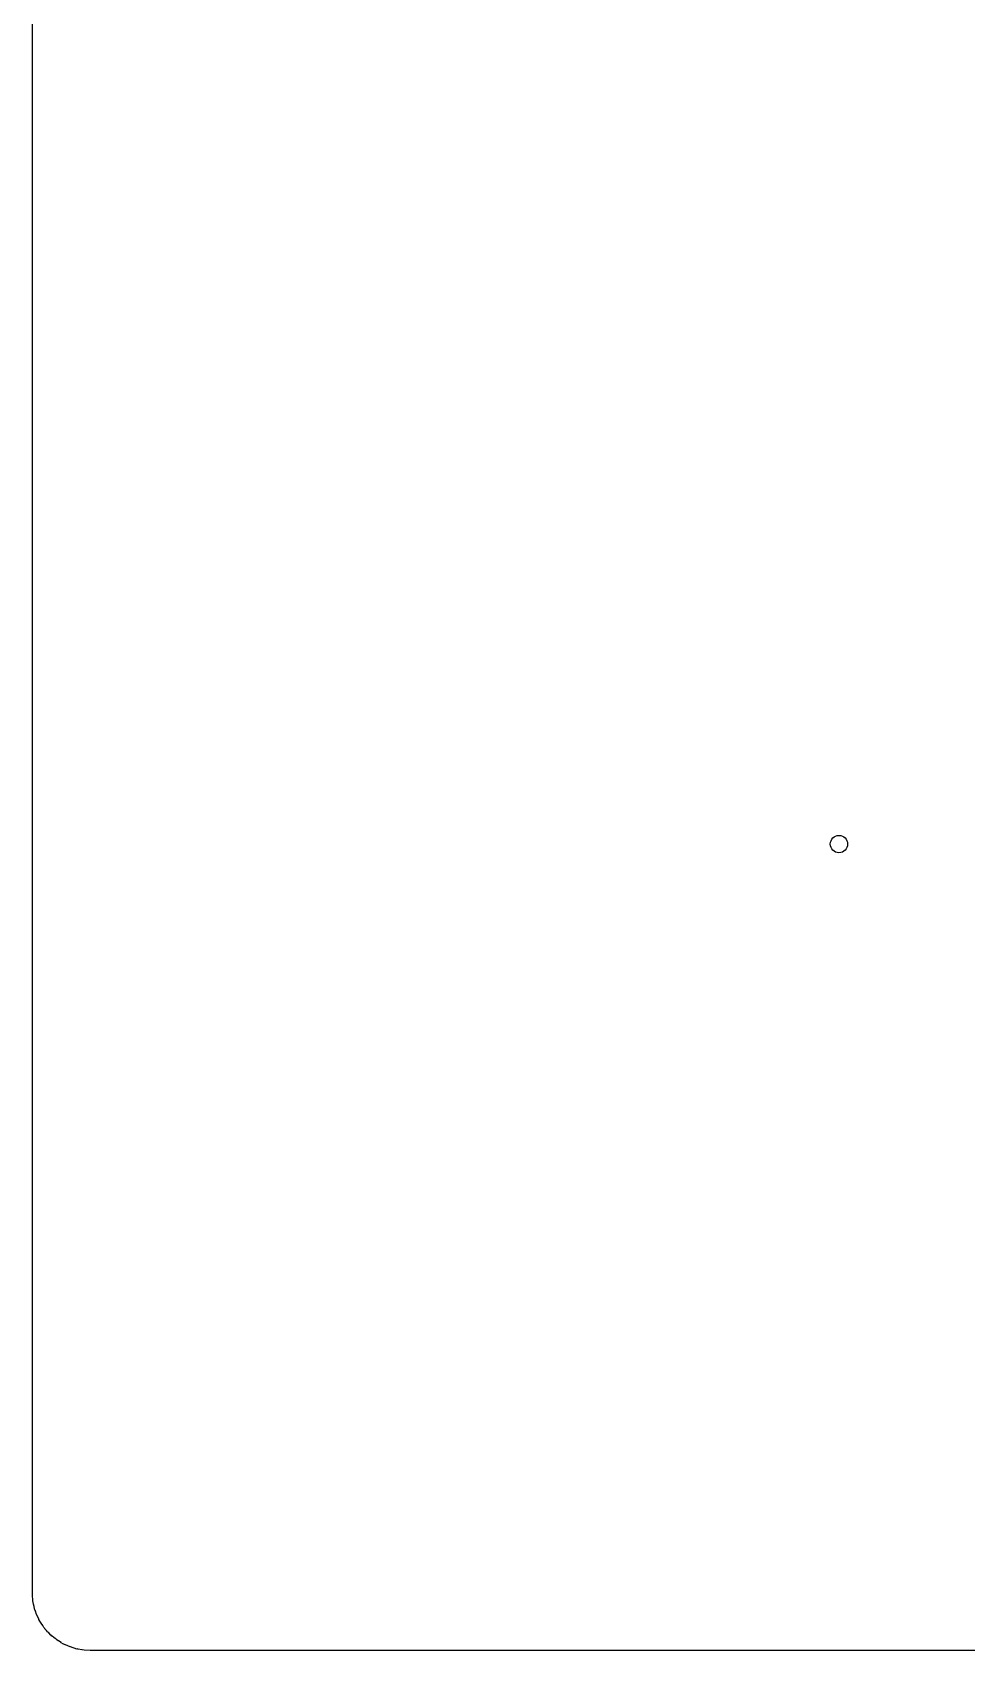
# Model space of a CAD drawing. Header units: inches. Extents: x 3.92 to 7.78, y -6.06 to -2.2.
# Drawn here: x 3.917 to 4.556, y -6.063 to -4.957 of the extents above; entities that cross this region are included whole.
import ezdxf

# ---------------------------------------------------------------- set-up
doc = ezdxf.new("R2010")
doc.units = ezdxf.units.IN
doc.header["$MEASUREMENT"] = 0
doc.layers.add('F.Cu', color=13, linetype='CONTINUOUS', true_color=0xc83434)

msp = doc.modelspace()

# ---------------------------------------------------------------- linework, layer by layer
at = {"layer": 'F.Cu', "linetype": 'CONTINUOUS'}
for p, q in [((3.9173, -5.9726), (3.9173, -4.5672)), ((3.9173, -6.023), (3.9173, -5.9726)), ((3.9174, -6.0254), (3.9173, -6.023)), ((3.9174, -6.0255), (3.9174, -6.0254)), ((3.9174, -6.0262), (3.9174, -6.0255)), ((3.9174, -6.0263), (3.9174, -6.0262)), ((3.9176, -6.0277), (3.9174, -6.0263)), ((3.9176, -6.0278), (3.9176, -6.0277)), ((3.9177, -6.0289), (3.9176, -6.0278)), ((3.9177, -6.0291), (3.9177, -6.0289)), ((3.9181, -6.0315), (3.9177, -6.0291)), ((3.9185, -6.0331), (3.9181, -6.0315)), ((3.9181, -6.0315), (3.9181, -6.0315)), ((3.9185, -6.0333), (3.9185, -6.0331)), ((3.9191, -6.0355), (3.9185, -6.0333)), ((3.9192, -6.0356), (3.9191, -6.0355)), ((3.9196, -6.037), (3.9192, -6.0356)), ((3.9197, -6.0372), (3.9196, -6.037)), ((3.9198, -6.0375), (3.9197, -6.0372)), ((3.9198, -6.0377), (3.9198, -6.0375)), ((3.9217, -6.0416), (3.9198, -6.0377)), ((3.9218, -6.0419), (3.9217, -6.0416)), ((3.9225, -6.0431), (3.9218, -6.0419)), ((3.9237, -6.0452), (3.9225, -6.0431)), ((3.9239, -6.0453), (3.9237, -6.0452)), ((3.9244, -6.0461), (3.9239, -6.0453)), ((3.9249, -6.0469), (3.9244, -6.0461)), ((3.9252, -6.0473), (3.9249, -6.0469)), ((3.9256, -6.0478), (3.9252, -6.0473)), ((3.9259, -6.0481), (3.9256, -6.0478)), ((3.9259, -6.0482), (3.9259, -6.0481)), ((3.9269, -6.0494), (3.9259, -6.0482)), ((3.927, -6.0495), (3.9269, -6.0494)), ((3.9277, -6.0503), (3.927, -6.0495)), ((3.9278, -6.0505), (3.9277, -6.0503)), ((3.9285, -6.0511), (3.9278, -6.0505)), ((3.93, -6.0526), (3.9285, -6.0511)), ((3.9285, -6.0511), (3.9285, -6.0511)), ((3.9301, -6.0526), (3.93, -6.0526)), ((3.9307, -6.0533), (3.9301, -6.0526)), ((3.9309, -6.0534), (3.9307, -6.0533)), ((3.9319, -6.0543), (3.9309, -6.0534)), ((3.932, -6.0543), (3.9319, -6.0543)), ((3.9329, -6.055), (3.932, -6.0543)), ((3.9335, -6.0554), (3.9329, -6.055)), ((3.9337, -6.0556), (3.9335, -6.0554)), ((3.9341, -6.0558), (3.9337, -6.0556)), ((3.9341, -6.0559), (3.9341, -6.0558)), ((3.935, -6.0565), (3.9341, -6.0559)), ((3.9351, -6.0565), (3.935, -6.0565)), ((3.937, -6.0577), (3.9351, -6.0565)), ((3.9371, -6.0578), (3.937, -6.0577)), ((3.9387, -6.0587), (3.9371, -6.0578)), ((3.9389, -6.0587), (3.9387, -6.0587)), ((3.9398, -6.0592), (3.9389, -6.0587)), ((3.9399, -6.0592), (3.9398, -6.0592)), ((3.9431, -6.0606), (3.9399, -6.0592)), ((3.9434, -6.0607), (3.9431, -6.0606)), ((3.9478, -6.0621), (3.9434, -6.0607)), ((3.948, -6.062), (3.9478, -6.0621)), ((3.9485, -6.0621), (3.948, -6.062)), ((3.9486, -6.0621), (3.9485, -6.0621)), ((3.9512, -6.0626), (3.9486, -6.0621)), ((3.9513, -6.0626), (3.9512, -6.0626)), ((3.9514, -6.0627), (3.9513, -6.0626)), ((3.9526, -6.0628), (3.9514, -6.0627)), ((3.9568, -6.0632), (3.9526, -6.0628)), ((3.957, -6.063), (3.9568, -6.0632)), ((7.7359, -6.063), (3.957, -6.063))]:
    msp.add_line(p, q, dxfattribs=at)
at = {"layer": 'F.Cu'}
msp.add_circle((4.4685, -5.5118), 0.00591, dxfattribs=at)
msp.add_circle((4.4685, -5.5118), 0.00591, dxfattribs=at)

doc.saveas('drawing.dxf')
